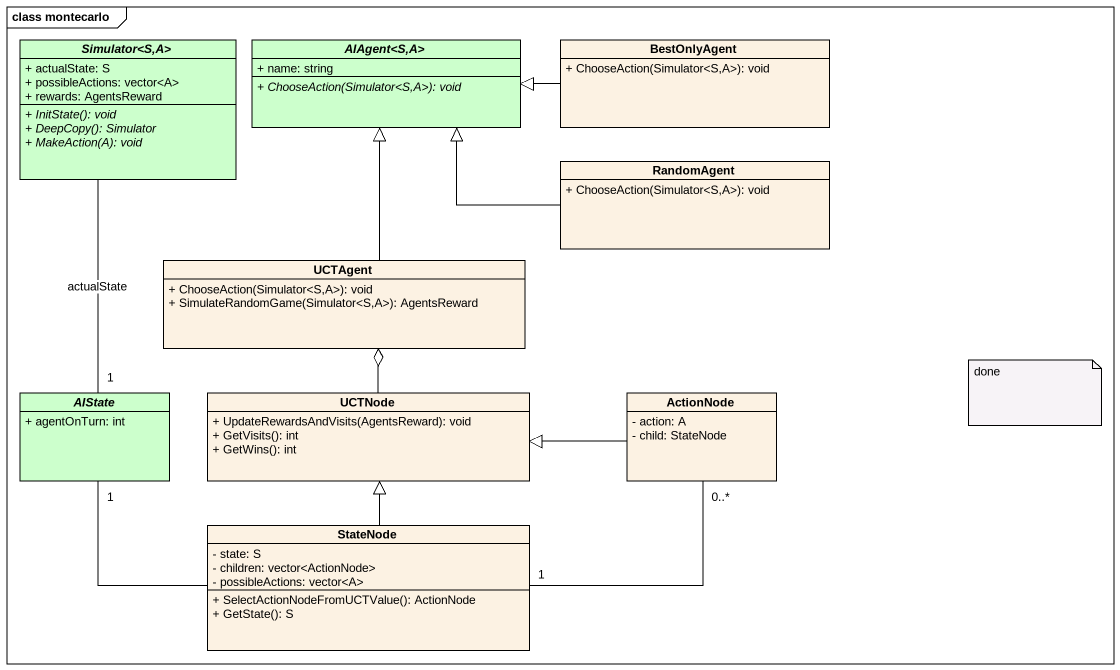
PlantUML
@startuml
mainframe class montecarlo
hide circle
hide empty members
skinparam classAttributeIconSize 0
abstract class "Simulator~<S,A>" as Simulator_S_A #CCFFCC {
  + actualState: S
  + possibleActions: vector<A>
  + rewards: AgentsReward
  {abstract} + InitState(): void
  {abstract} + DeepCopy(): Simulator
  {abstract} + MakeAction(A): void
}
abstract class "AIAgent~<S,A>" as AIAgent_S_A #CCFFCC {
  + name: string
  {abstract} + ChooseAction(Simulator~<S,A>): void
}
class BestOnlyAgent {
  + ChooseAction(Simulator~<S,A>): void
}
class RandomAgent {
  + ChooseAction(Simulator~<S,A>): void
}
class UCTAgent {
  + ChooseAction(Simulator~<S,A>): void
  + SimulateRandomGame(Simulator~<S,A>): AgentsReward
}
abstract class AIState #CCFFCC {
  + agentOnTurn: int
}
class UCTNode {
  + UpdateRewardsAndVisits(AgentsReward): void
  + GetVisits(): int
  + GetWins(): int
}
class ActionNode {
  - action: A
  - child: StateNode
}
class StateNode {
  - state: S
  - children: vector<ActionNode>
  - possibleActions: vector<A>
  + SelectActionNodeFromUCTValue(): ActionNode
  + GetState(): S
}
BestOnlyAgent -left-|> AIAgent_S_A
RandomAgent -left-|> AIAgent_S_A
UCTAgent -up-|> AIAgent_S_A
AIState "1" -up- Simulator_S_A : actualState
UCTNode -up-o UCTAgent
ActionNode -left-|> UCTNode
ActionNode "0..*" -left- "1" StateNode
StateNode -left- "1" AIState
StateNode -up-|> UCTNode
note as N1
  done
end note
@enduml
